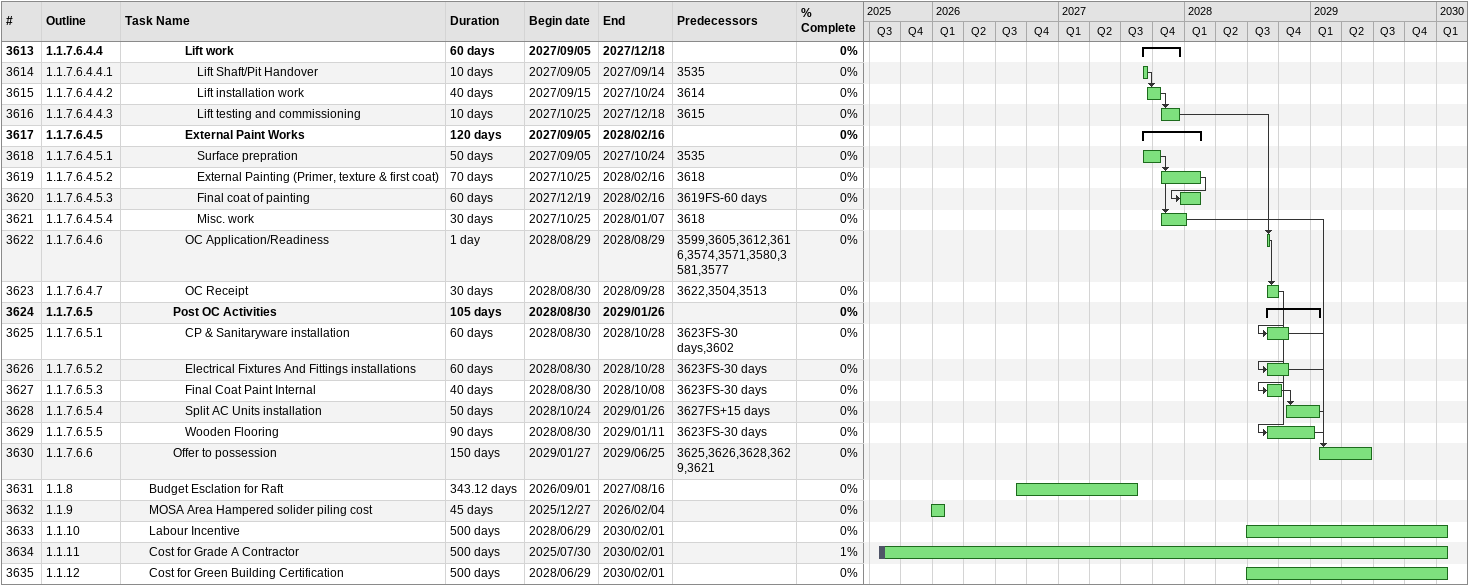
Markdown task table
| ID | WBS | Task | Duration | Start | Finish | Predecessors | % complete |
|---|---|---|---|---|---|---|---|
| 3613 | 1.1.7.6.4.4 | **Lift work** | 60d | 2027-09-05 | 2027-12-18 |  | 0 |
| 3614 | 1.1.7.6.4.4.1 | Lift Shaft/Pit Handover | 10d | 2027-09-05 | 2027-09-14 | 3535 | 0 |
| 3615 | 1.1.7.6.4.4.2 | Lift installation work | 40d | 2027-09-15 | 2027-10-24 | 3614 | 0 |
| 3616 | 1.1.7.6.4.4.3 | Lift testing and commissioning | 10d | 2027-10-25 | 2027-12-18 | 3615 | 0 |
| 3617 | 1.1.7.6.4.5 | **External Paint Works** | 120d | 2027-09-05 | 2028-02-16 |  | 0 |
| 3618 | 1.1.7.6.4.5.1 | Surface prepration | 50d | 2027-09-05 | 2027-10-24 | 3535 | 0 |
| 3619 | 1.1.7.6.4.5.2 | External Painting (Primer, texture & first coat) | 70d | 2027-10-25 | 2028-02-16 | 3618 | 0 |
| 3620 | 1.1.7.6.4.5.3 | Final coat of painting | 60d | 2027-12-19 | 2028-02-16 | 3619FS-60d | 0 |
| 3621 | 1.1.7.6.4.5.4 | Misc. work | 30d | 2027-10-25 | 2028-01-07 | 3618 | 0 |
| 3622 | 1.1.7.6.4.6 | OC Application/Readiness | 1d | 2028-08-29 | 2028-08-29 | 3599, 3605, 3612, 3616, 3574, 3571, 3580, 3581, 3577 | 0 |
| 3623 | 1.1.7.6.4.7 | OC Receipt | 30d | 2028-08-30 | 2028-09-28 | 3622, 3504, 3513 | 0 |
| 3624 | 1.1.7.6.5 | **Post OC Activities** | 105d | 2028-08-30 | 2029-01-26 |  | 0 |
| 3625 | 1.1.7.6.5.1 | CP & Sanitaryware installation | 60d | 2028-08-30 | 2028-10-28 | 3623FS-30d, 3602 | 0 |
| 3626 | 1.1.7.6.5.2 | Electrical Fixtures And Fittings installations | 60d | 2028-08-30 | 2028-10-28 | 3623FS-30d | 0 |
| 3627 | 1.1.7.6.5.3 | Final Coat Paint Internal | 40d | 2028-08-30 | 2028-10-08 | 3623FS-30d | 0 |
| 3628 | 1.1.7.6.5.4 | Split AC Units installation | 50d | 2028-10-24 | 2029-01-26 | 3627FS+15d | 0 |
| 3629 | 1.1.7.6.5.5 | Wooden Flooring | 90d | 2028-08-30 | 2029-01-11 | 3623FS-30d | 0 |
| 3630 | 1.1.7.6.6 | Offer to possession | 150d | 2029-01-27 | 2029-06-25 | 3625, 3626, 3628, 3629, 3621 | 0 |
| 3631 | 1.1.8 | Budget Esclation for Raft | 343.12d | 2026-09-01 | 2027-08-16 |  | 0 |
| 3632 | 1.1.9 | MOSA Area Hampered solider piling cost | 45d | 2025-12-27 | 2026-02-04 |  | 0 |
| 3633 | 1.1.10 | Labour Incentive | 500d | 2028-06-29 | 2030-02-01 |  | 0 |
| 3634 | 1.1.11 | Cost for Grade A Contractor | 500d | 2025-07-30 | 2030-02-01 |  | 1 |
| 3635 | 1.1.12 | Cost for Green Building Certification | 500d | 2028-06-29 | 2030-02-01 |  | 0 |
